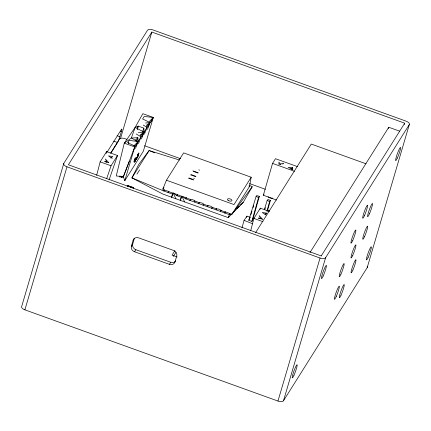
<?xml version="1.0" encoding="UTF-8"?>
<svg xmlns="http://www.w3.org/2000/svg" width="431" height="431" viewBox="0 0 431 431"><rect width="100%" height="100%" fill="white"/><g stroke="black" fill="none" stroke-linecap="round" stroke-linejoin="round"><path stroke-width="0.65" d="M138.76 153.35L137.144 158.032L138.324 153.312L138.696 153.711L138.319 155.338L138.324 153.312L138.917 153.097L138.211 156.34L138.324 153.312L138.917 153.097M136.966 158.091L137.672 155.397L137.284 155.699C138.674 153.377 137.268 158.085 136.417 158.129L136.401 158.985L136.832 158.22M136.024 157.687L134.477 162.201L135.21 160.768L134.688 160.871L134.106 161.916L134.203 160.855L135.059 158.57L136.158 157.547L134.682 161.668L135.21 160.768M137.284 155.699L137.446 154.837L137.484 155.613M249.409 186.596L251.192 177.233L183.622 152.881L166.431 180.217L162.87 189.042A0.932 0.431 16.4 0 0 163.505 189.732L168.774 191.499L168.149 192.555L168.774 191.499M136.417 158.129L136.11 159.675L137.344 156.895L136.417 158.129L137.22 157.261M138.319 155.338L138.69 153.716L138.324 153.312L138.593 154.023M292.191 169.318L292.59 167.449L288.172 167.53L292.8 169.27L292.59 167.449L291.431 169.054M119.953 177.297L120.249 175.999M128.486 143.582L128.783 142.295M106.118 153.528L106.602 151.593L117.496 155.521L109.065 179.959M260.006 209.455L260.329 208.168L269.413 211.438M137.376 129.327L138.195 126.089L143.846 128.142L144.073 132.096L141.481 138.901M96.657 175.347L100.154 161.851L106.602 151.593M250.718 230.639L253.881 218.425L260.329 208.168M241.985 227.864L244.07 220.37L246.952 216.13L250.077 217.294M259.311 196.385L252.647 220.085L251.823 221.399L248.773 220.3L256.084 196.509L256.784 195.523L259.311 196.385L258.562 197.527L251.823 221.399M267.322 211.265L270.388 200.372L267.861 199.51L267.155 200.496L264.392 209.498M137.295 129.273L138.195 126.089L135.124 127.452L124.284 143.151L116.235 175.956L123.358 176.737L124.807 180.691L143.34 151.222L153.28 117.453L142.812 113.682L135.124 127.452L131.31 138.049L124.284 143.151L134.747 146.923L153.28 117.453L144.175 116.472L142.613 118.961L150.053 122.582L147.461 129.386M266.902 211.195L269.634 201.519L270.388 200.372M276.524 200.049L263.363 195.227L272.543 163.392L275.49 158.71L297.487 166.641M63.799 163.371L21.706 306.393A4.666 2.144 16.4 0 0 24.89 309.835L277.963 401.051A4.666 2.144 16.4 0 0 283.501 400.749L367.201 267.629L409.294 124.607A4.666 2.144 16.4 0 0 406.11 121.165L153.037 29.949A4.666 2.144 16.4 0 0 147.499 30.251L63.799 163.371A4.666 2.144 16.4 0 0 66.983 166.813L320.055 258.029A4.666 2.144 16.4 0 0 325.594 257.727L409.294 124.607M24.89 309.835L66.983 166.813M117.534 142.542A4.622 0.528 -70.2 0 0 119.861 136.719L121.375 131.584A4.622 0.528 -70.2 0 0 121.397 129.424L107.206 152.003M120.588 138.276L151.852 32.056L404.698 123.191L404.321 124.478M124.807 180.691L134.747 146.923L123.358 176.737L129.381 161.183M127.603 185.572L128.039 185.729M127.431 186.483L127.721 185.492L133.389 187.533L133.098 188.525M135.937 159.001L136.449 157.256M133.211 187.814L133.389 187.533L132.834 187.458L133.211 187.814L133.389 187.533M131.38 246.22L133.136 240.261L134.434 238.198L132.678 244.156L131.38 246.22A4.666 4.105 32.2 0 0 134.569 251.763L169.448 264.338A4.666 4.105 32.2 0 0 174.975 261.935L175.627 260.9M172.508 194.122L171.597 197.22L173.133 193.066L177.491 194.64L176.866 195.696L173.133 193.066L172.508 194.122L163.791 190.981L131.918 177.884L138.653 164.567L149.104 150.548L179.463 160.03M181.23 197.269L180.314 200.367L181.85 196.213L186.214 197.781L185.589 198.836L181.85 196.213L181.23 197.269L176.866 195.696L177.491 194.64M190.572 199.354L189.947 200.41C189.667 198.055 197.021 200.679 194.306 201.983L194.931 200.927M174.975 261.935L176.732 255.976A4.666 4.105 32.2 0 0 173.542 250.433L138.663 237.858A4.666 4.105 32.2 0 0 133.136 240.261M199.289 202.495L198.664 203.551C198.384 201.196 205.738 203.82 203.028 205.124L203.647 204.068M208.011 205.641L207.386 206.691C207.106 204.337 214.46 206.961 211.745 208.265L212.37 207.209M216.728 208.782L216.103 209.838C215.823 207.483 223.177 210.107 220.462 211.405L221.087 210.355M225.445 211.923L224.826 212.979L225.445 211.923L229.809 213.496L228.268 217.65L162.875 194.079L131.918 177.884L149.104 150.548L154.643 152.849M277.963 401.051L320.055 258.029M283.501 400.749L325.594 257.727M388.385 128.54L388.762 127.247L399.661 131.175M249.597 218.986L250.179 217.084M250.955 214.546L251.925 211.379M253.094 207.57L253.676 205.668M264.747 209.66L265.334 207.758M246.575 217.364L246.952 216.13M106.775 178.364L111.047 165.779L117.496 155.521M121.262 177.771L121.704 176.527M121.876 177.556L122.323 176.311M136.46 141.427L137.866 137.656L131.31 138.049L138.087 141.605L135.496 148.409M142.44 131.913L143.846 128.142M138.486 143.652L141.077 136.848L136.142 133.944M144.466 134.138L147.063 127.339L143.221 125.076M133.001 151.852L135.167 146.249L127.608 142.618L129.225 140.355L138.087 141.605L137.866 137.656L135.092 140.452M136.099 145.856L138.087 141.605L133.879 145.823M142.079 136.347L144.073 132.096L135.124 127.452M148.059 126.833L150.053 122.582L145.586 122.991M151.297 121.671L153.28 117.453L149.191 121.617M265.943 214.218L266.525 213.113L262.231 212.494L265.954 214.95M228.856 216.723L228.268 217.65L243.283 202.274L252.216 186.725L249.22 185.201M164.416 189.926L163.791 190.981L164.378 190.044M186.214 197.781L185.589 198.836L229.184 214.552L231.997 214.159L249.377 186.688A0.932 0.431 16.4 0 0 248.929 186.079M229.184 214.552L229.809 213.496M263.363 195.227L264.004 194.149M151.852 32.056L68.394 164.787L321.24 255.922M110.6 153.204L119.538 138.992A4.606 2.117 16.4 0 1 125.001 138.696L126.897 139.375M111.16 152.666L117.544 142.521L113.628 141.109M127.08 186.51L127.721 185.492M136.934 174.156L139.601 169.922M162.87 189.042L163.942 187.334M134.569 251.763L135.867 249.7A4.666 4.105 32.2 0 1 132.678 244.156M174.921 250.61L172.066 255.152L177.125 256.973M173.407 256.402L175.907 252.431M169.448 264.338L170.746 262.269A4.666 4.105 32.2 0 0 175.536 261.224M251.192 177.233L234.006 204.574L166.431 180.217M248.773 220.3L249.323 219.422M255.578 232.686L311.295 144.067L366.038 163.796M309.932 252.625L388.762 127.247M321.187 255.987L404.698 123.191M252.216 186.725L231.997 214.159A0.932 0.431 16.4 0 1 231.081 214.083L229.771 213.614M134.445 161.981L134.203 160.855L135.07 159.777M134.693 161.307L134.106 161.916L135.059 158.57L135.124 159.82M146.314 126.331L150.053 122.582L146.465 125.254M140.328 135.846L144.073 132.096L138.329 132.624M282.79 164.119L283.743 163.182L278.97 164.48L278.916 162.11L280.656 164.55M236.597 208.803L239.464 206.007M240.417 205.075L243.283 202.274M139.973 135.145L144.073 132.096M110.756 158.058L112.798 156.539L108.504 155.92L112.227 158.376M264.995 214.255L266.525 213.113M290.823 168.984L292.8 169.27M272.543 163.392L294.545 171.317M120.26 131.18L121.375 131.584M117.07 135.7L119.866 136.708M144.606 145.759L180.643 158.748M249.565 183.59L265.372 189.284M198.82 169.879L199.585 170.153M192.894 170.87L198.19 172.777M193.573 171.452L198.018 173.052M191.272 174.69L195.933 176.371M190.513 174.787L195.744 176.672M193.632 178.127L194.397 178.402M189.171 178.035L193.255 179.506M188.406 178.127L193.638 180.013M100.154 161.851L111.047 165.779M253.881 218.425L262.958 221.701M168.736 191.617L173.095 193.185M177.459 194.758L181.817 196.331M186.176 197.899L190.534 199.472M194.893 201.045L199.257 202.613M203.615 204.186L207.974 205.759M212.332 207.327L216.691 208.9M221.055 210.473L225.413 212.041M132.834 187.458L133.271 187.614M135.867 249.7L170.746 262.269M252.571 218.226L253.821 218.689M244.07 220.37L252.819 223.845M267.155 200.496L269.634 201.519M256.084 196.509L258.562 197.527M134.736 161.636L134.688 160.871L135.081 161.205M181.85 196.213L184.673 201.934M173.133 193.066L175.956 198.793M134.203 160.855L134.494 161.706M134.688 160.871L134.833 161.501M137.446 154.837L137.489 156.69M367.137 266.347A4.666 2.144 16.4 0 1 367.201 267.629M267.629 210.145A6.998 3.222 16.4 0 1 269.472 210.614M123.498 176.839A2.381 1.094 16.4 0 1 121.558 177.082A2.381 1.094 16.4 0 1 119.419 176.069M272.597 198.088A2.796 1.288 16.4 0 1 268.125 196.714M133.136 187.792L127.474 185.799L133.136 187.792M108.784 162.67L104.658 161.501L106.85 162.164L105.423 158.996L108.784 162.67M262.511 219.244L258.385 218.075L260.583 218.738L259.15 215.57L262.511 219.244M397.334 158.085A6.998 0.803 -70.2 0 0 400.534 147.51A6.998 0.803 -70.2 0 0 396.434 156.507A6.998 0.803 -70.2 0 0 397.334 158.085M323.158 276.055A6.998 0.803 -70.2 0 0 326.359 265.48A6.998 0.803 -70.2 0 0 322.259 274.477A6.998 0.803 -70.2 0 0 323.158 276.055M368.101 257.404A6.998 0.803 -70.2 0 0 371.301 246.828A6.998 0.803 -70.2 0 0 367.201 255.831A6.998 0.803 -70.2 0 0 368.101 257.404M293.926 375.374A6.998 0.803 -70.2 0 0 297.131 364.798A6.998 0.803 -70.2 0 0 293.026 373.801A6.998 0.803 -70.2 0 0 293.926 375.374M364.389 215.764A6.998 0.803 -70.2 0 0 367.589 205.188A6.998 0.803 -70.2 0 0 363.489 214.191A6.998 0.803 -70.2 0 0 364.389 215.764M352.811 240.256A6.998 0.803 -70.2 0 0 355.796 230.019A6.998 0.803 -70.2 0 0 351.61 239.501A6.998 0.803 -70.2 0 0 352.811 240.256M340.921 274.218A6.998 0.803 -70.2 0 0 344.121 263.643A6.998 0.803 -70.2 0 0 340.021 272.645A6.998 0.803 -70.2 0 0 340.921 274.218M336.272 296.442A6.998 0.803 -70.2 0 0 339.262 286.206A6.998 0.803 -70.2 0 0 335.076 295.688A6.998 0.803 -70.2 0 0 336.272 296.442M341.002 295.224A6.998 0.803 -70.2 0 0 344.202 284.649A6.998 0.803 -70.2 0 0 340.102 293.646A6.998 0.803 -70.2 0 0 341.002 295.224M352.924 269.957A6.998 0.803 -70.2 0 0 355.909 259.721A6.998 0.803 -70.2 0 0 351.723 269.203A6.998 0.803 -70.2 0 0 352.924 269.957M364.47 236.77A6.998 0.803 -70.2 0 0 367.67 226.194A6.998 0.803 -70.2 0 0 363.57 235.191A6.998 0.803 -70.2 0 0 364.47 236.77M369.459 213.776A6.998 0.803 -70.2 0 0 372.443 203.54A6.998 0.803 -70.2 0 0 368.257 213.022A6.998 0.803 -70.2 0 0 369.459 213.776M352.693 255.497A6.998 0.803 -70.2 0 0 355.898 244.921A6.998 0.803 -70.2 0 0 351.798 253.918A6.998 0.803 -70.2 0 0 352.693 255.497M228.107 200.345A2.333 1.072 16.4 0 0 231.889 200.711A2.333 1.072 16.4 0 0 229.13 198.718A2.333 1.072 16.4 0 0 228.107 200.345"/></g></svg>
